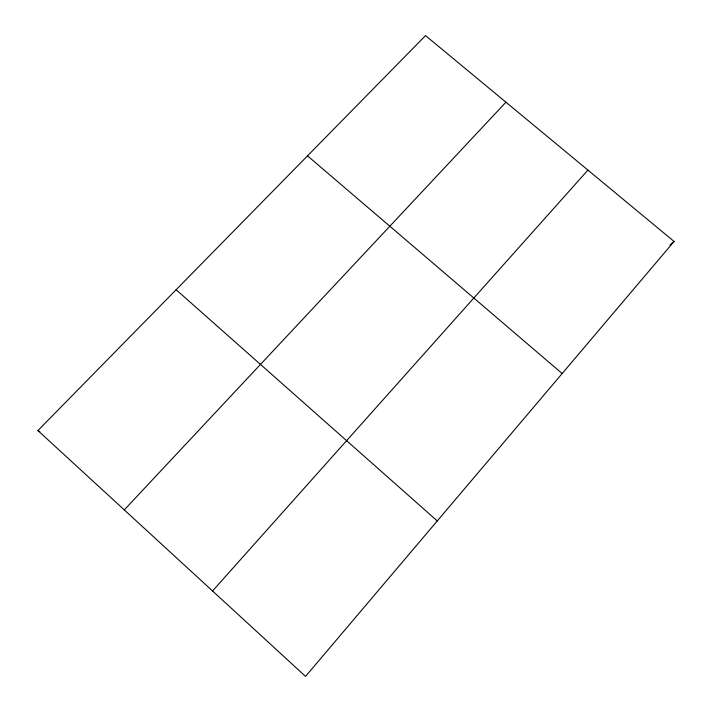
<?xml version="1.0" encoding="UTF-8"?>
<svg xmlns="http://www.w3.org/2000/svg" width="712" height="712" viewBox="0 0 712 712"><rect width="100%" height="100%" fill="white"/><g stroke="black" fill="none" stroke-linecap="round" stroke-linejoin="round"><path stroke-width="1.07" d="M674.077 241.457L305.546 676.4L37.923 430.564L425.527 35.6L674.077 241.457L669.939 245.026M212.55 590.978L587.916 170.097M124.289 509.899L505.938 102.199M37.923 430.564L39.845 431.623M307.513 155.857L562.16 373.542M176.131 289.731L437.275 520.935"/></g></svg>
